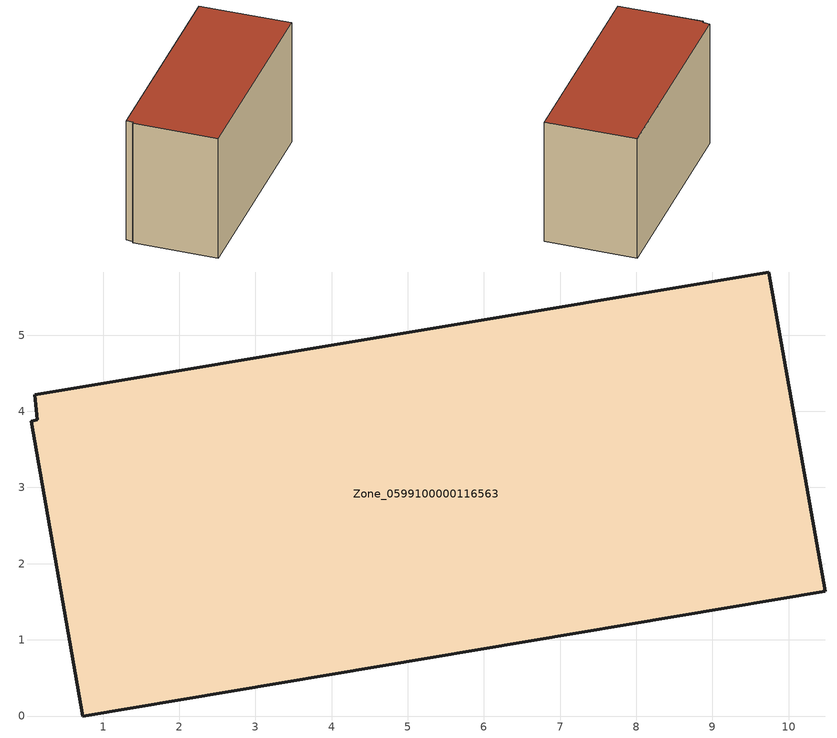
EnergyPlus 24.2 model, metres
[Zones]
Zone_0599100000116563
 floor ground (C_G): 0.14,3.89 0.1,4.22 9.74,5.83 10.48,1.64 0.73,0 0.06,3.87 z0
 wall outside (C_F): 10.48,1.64 9.74,5.83 0.1,4.22 0.14,3.89 0.06,3.87 0.73,0 10.48,1.64 z0:6.15
 roof outside (C_R): 0.1,4.22 0.14,3.89 0.06,3.87 0.73,0 10.48,1.64 9.74,5.83 z6.15
[BUILDING]
Pand.0599100000116563: North Axis=0; Terrain=City; Loads Convergence Tolerance Value=0.04; Temperature Convergence Tolerance Value=0.4; Solar Distribution=FullExterior; Maximum Number of Warmup Days=25; Minimum Number of Warmup Days=1
[Site:Location]
Rotterdam.The.Hague.AP_ZH_NLD Design_Conditions: Latitude=51.96; Longitude=4.45; Time Zone=1; Elevation=-4.5
[SITE:GROUNDTEMPERATURE:BUILDINGSURFACE]
18, 18, 18, 18, 18, 18, 18, 18, 18, 18, 18, 18
[MATERIAL] Thermal Absorptance=0.9; Solar Absorptance=0.7; Visible Absorptance=0.7
Name | Roughness | Thickness | Conductivity | Density | Specific Heat
G.TI.1946 | MediumSmooth | 0.15 | 1 | 540 | 1210
F.TI.1946 | Rough | 0.3 | 0.857143 | 1920 | 840
R.TI.1946 | MediumRough | 0.2 | 0.1 | 1500 | 1000
[CONSTRUCTION]
C_G: G.TI.1946
C_F: F.TI.1946
C_R: R.TI.1946
[ZONE]
Zone_0599100000116563: Type=1; Multiplier=1; Ceiling Height=Autocalculate; Volume=Autocalculate; Floor Area=autocalculate; Part of Total Floor Area=Yes
[ZONEINFILTRATION:DESIGNFLOWRATE]
Infil_Zone_0599100000116563: Zone or ZoneList or Space or SpaceList=Zone_0599100000116563; Schedule=AlwaysOn; Design Flow Rate Calculation Method=Flow/Area; Flow Rate per Floor Area=0.003; Constant Term Coefficient=1; Temperature Term Coefficient=0; Velocity Term Coefficient=0; Velocity Squared Term Coefficient=0
[HVACTEMPLATE:ZONE:IDEALLOADSAIRSYSTEM]
Zone_0599100000116563: Maximum Heating Supply Air Temperature=50; Minimum Cooling Supply Air Temperature=13; Maximum Heating Supply Air Humidity Ratio=0.0156; Minimum Cooling Supply Air Humidity Ratio=0.0077; Heating Limit=NoLimit; Cooling Limit=NoLimit; Dehumidification Control Type=ConstantSensibleHeatRatio; Cooling Sensible Heat Ratio=0.7; Dehumidification Setpoint=60; Humidification Control Type=None; Humidification Setpoint=30; Outdoor Air Method=None; Outdoor Air Flow Rate per Person=0.00944; Outdoor Air Flow Rate per Zone Floor Area=0; Outdoor Air Flow Rate per Zone=0; Demand Controlled Ventilation Type=None; Outdoor Air Economizer Type=NoEconomizer; Heat Recovery Type=None; Sensible Heat Recovery Effectiveness=0.7; Latent Heat Recovery Effectiveness=0.65
[ZONECONTROL:THERMOSTAT]
ThermostatControl_Zone_0599100000116563: Zone or ZoneList=Zone_0599100000116563; Control Type Schedule=DualSetpointControlType; Control 1=Thermostat_Zone_0599100000116563; Temperature Difference Between Cutout And Setpoint=0
[THERMOSTATSETPOINT:DUALSETPOINT]
Thermostat_Zone_0599100000116563: Heating Setpoint Temperature Schedule=HeatingSetpoint_Zone_0599100000116563; Cooling Setpoint Temperature Schedule=CoolingSetpoint_Zone_0599100000116563
[SCHEDULE:COMPACT]
HeatingSetpoint_Zone_0599100000116563: Through: 12/31, For: AllDays, Until: 24:00, 21
CoolingSetpoint_Zone_0599100000116563: Through: 12/31, For: AllDays, Until: 24:00, 24
DualSetpointControlType: Through: 12/31, For: AllDays, Until: 24:00, 4
AlwaysOn: Through: 12/31, For: AllDays, Until: 24:00, 1
